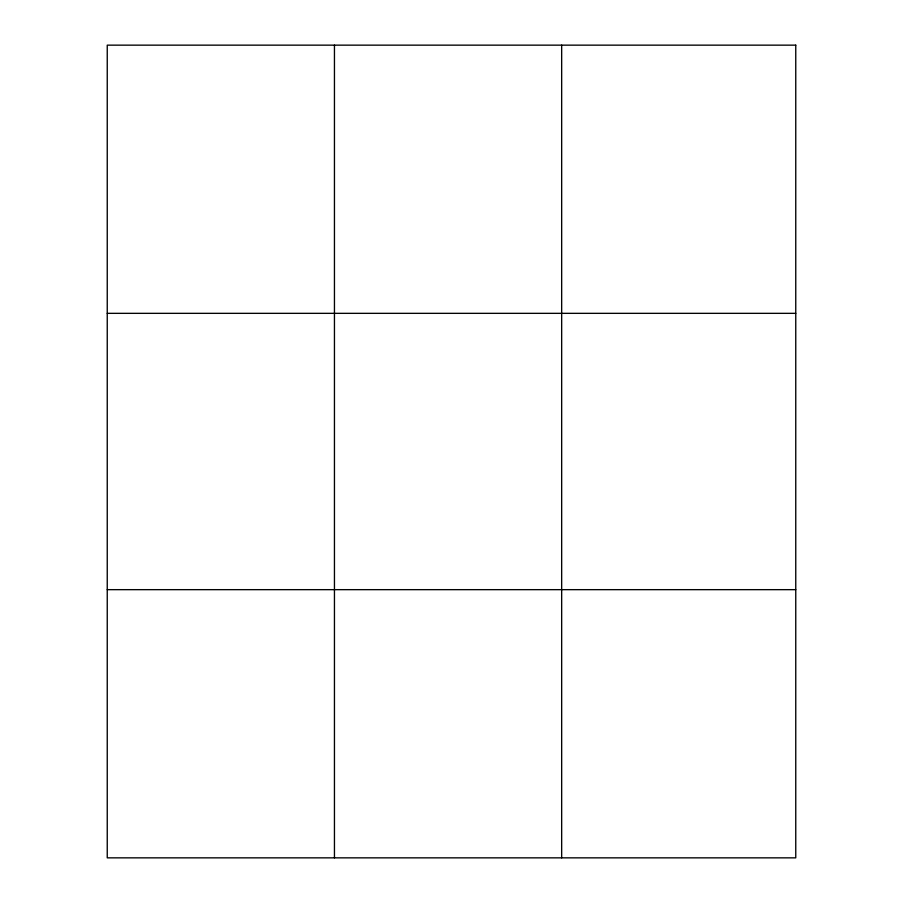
<?xml version="1.0" encoding="UTF-8"?>
<svg xmlns="http://www.w3.org/2000/svg" width="903" height="903" viewBox="0 0 903 903"><rect width="100%" height="100%" fill="white"/><g stroke="black" fill="none" stroke-linecap="round" stroke-linejoin="round"><path stroke-width="1.35" d="M334.449 857.85L334.449 45.15M561.666 857.85L561.666 45.15M107.243 313.341L795.757 313.341M107.243 589.659L795.757 589.659M795.757 45.15L795.757 857.85L107.243 857.85L107.243 45.15L795.757 45.15"/></g></svg>
